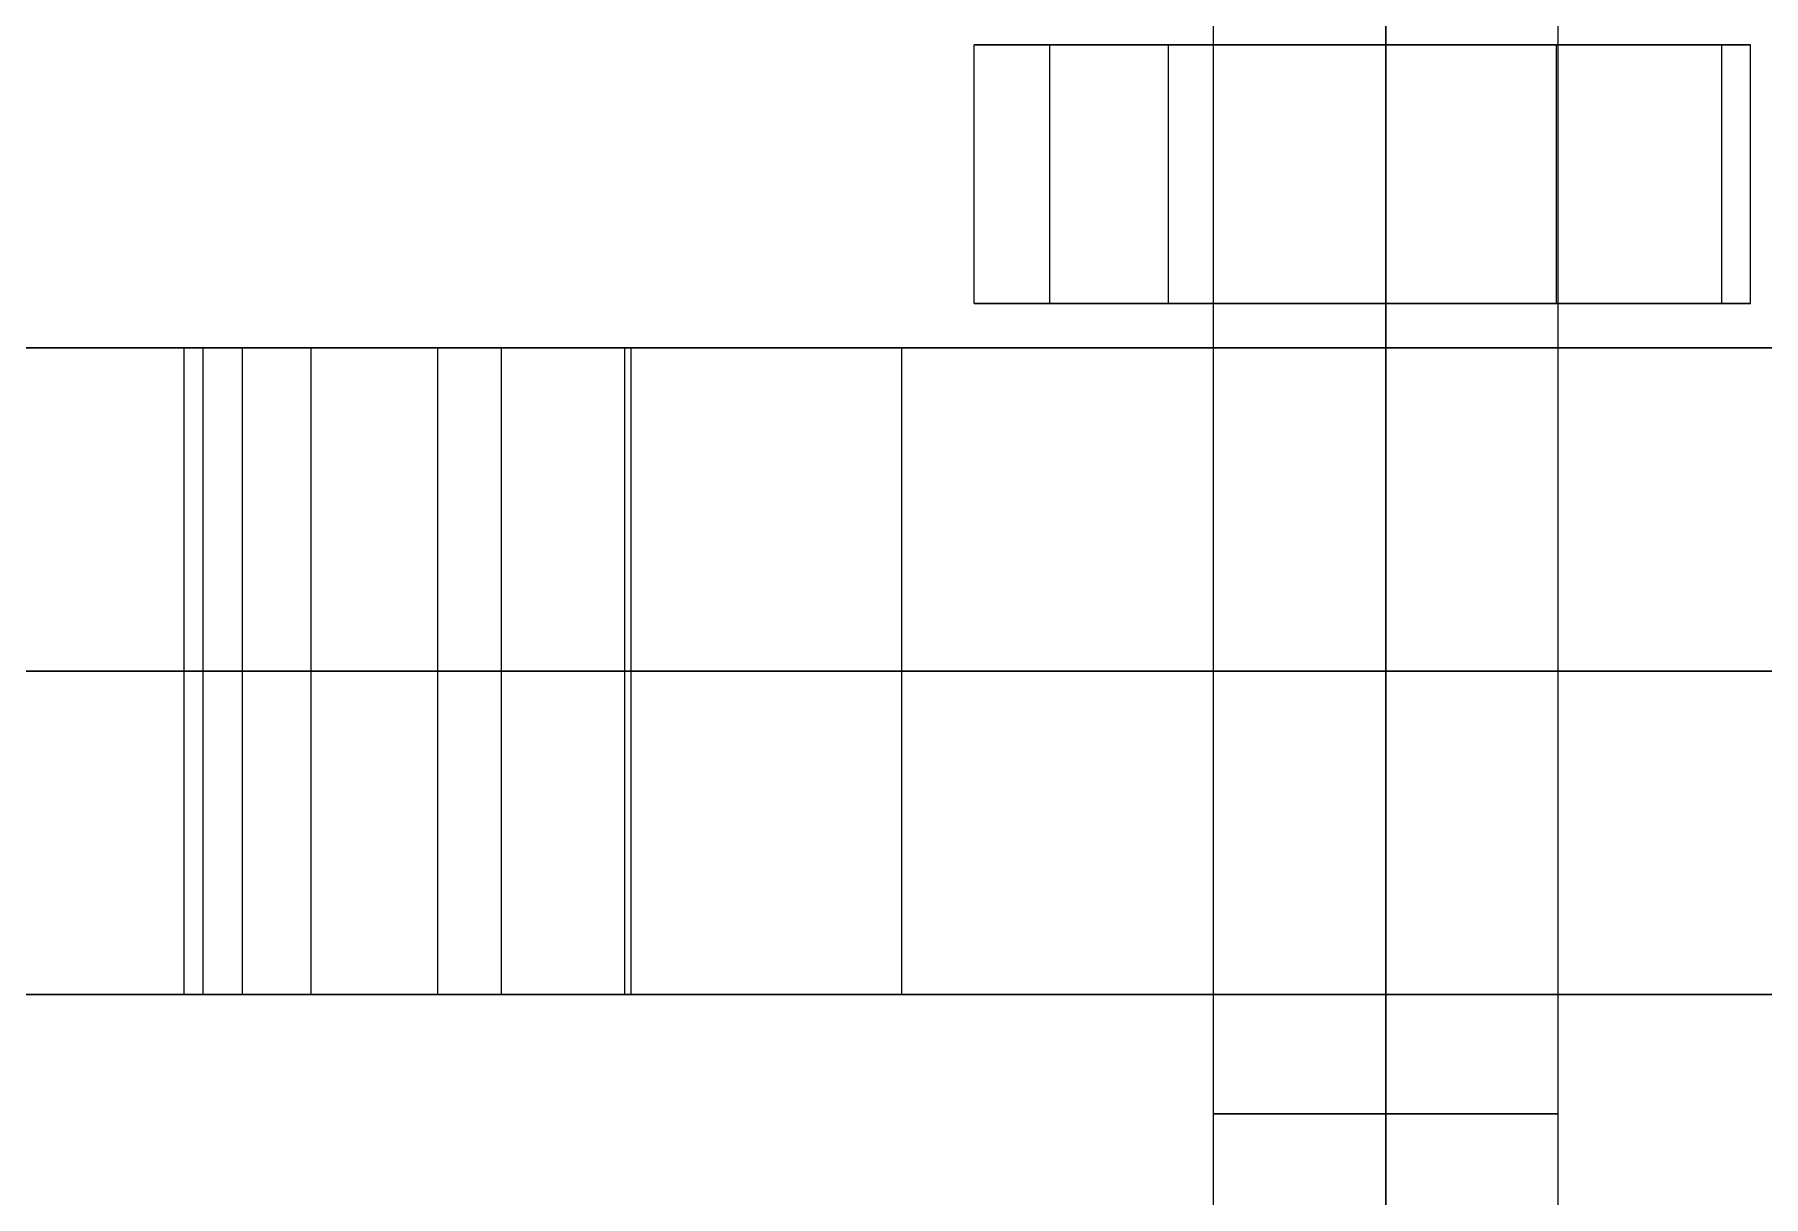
# Model space of a CAD drawing. Header units: millimetres. Extents: x -170 to 170, y -1654 to 210.
# Drawn here: x -31.34 to 8.76, y -77.71 to -50.76 of the extents above; entities that cross this region are included whole.
import ezdxf

# ---------------------------------------------------------------- set-up
doc = ezdxf.new("R2010")
doc.units = ezdxf.units.MM
doc.header["$MEASUREMENT"] = 0
doc.layers.add('V1', color=7, linetype='Continuous', true_color=0x000000)

msp = doc.modelspace()

# ---------------------------------------------------------------- linework, layer by layer
at = {"layer": 'V1'}
for p, q in [((0, -13.028, -15), (0, -173.028, -15)), ((-153, -58.028, 25), (153, -58.028, 25)), ((-73.058, -58.028, 241.483), (73.058, -58.028, 241.483)), ((0, -58.028), (0, -58.028, 50)), ((0, -58.028, 482.967), (0, -58.028, 462.967)), ((0, -58.028, 427.967), (0, -58.028, 387.457)), ((0, -58.028, 379.457), (0, -58.028, 364)), ((0, -58.028, 329), (0, -58.028, 259)), ((0, -58.028, 251), (0, -58.028, 181)), ((0, -58.028, 146), (0, -58.028, 130.543)), ((0, -58.028, 122.543), (0, -58.028)), ((-4, -75.796, 255), (4, -75.796, 255)), ((0, -75.796, 259), (0, -75.796, 251))]:
    msp.add_line(p, q, dxfattribs=at)
for points in [[(-4, -75.796, 255), (-4, -1.783, 255), (-4, 72.23, 255)], [(0, -75.796, 251), (0, -1.783, 251), (0, 72.23, 251)], [(0, -75.796, 259), (0, -1.783, 259), (0, 72.23, 259)], [(4, -75.796, 255), (4, -1.783, 255), (4, 72.23, 255)], [(-4, -88, 383.457), (-4, -48.5, 383.457), (-4, -9, 383.457)], [(-4, -88, 126.543), (-4, -48.5, 126.543), (-4, -9, 126.543)], [(0, -82.948, 379.457), (0, -45.974, 379.457), (0, -9, 379.457)], [(0, -82.948, 387.457), (0, -45.974, 387.457), (0, -9, 387.457)], [(0, -82.948, 130.543), (0, -45.974, 130.543), (0, -9, 130.543)], [(0, -82.948, 122.543), (0, -45.974, 122.543), (0, -9, 122.543)], [(4, -88, 383.457), (4, -48.5, 383.457), (4, -9, 383.457)], [(4, -88, 126.543), (4, -48.5, 126.543), (4, -9, 126.543)], [(0, -13.028), (0, -93.028), (0, -173.028)], [(0, -43.028), (0, -50.528), (0, -58.028)], [(0, -43.028, 50), (0, -50.528, 50), (0, -58.028, 50)], [(-9.543, -57, 255), (-9.543, -54, 255), (-9.543, -51, 255)], [(-5.043, -51, 247.206), (-7.293, -51, 251.103), (-9.543, -51, 255)], [(-9.543, -51, 255), (-7.293, -51, 258.897), (-5.043, -51, 262.794)], [(-7.794, -57, 378.957), (-7.794, -54, 378.957), (-7.794, -51, 378.957)], [(0, -51, 374.457), (-3.897, -51, 376.707), (-7.794, -51, 378.957)], [(-7.794, -57, 387.957), (-7.794, -54, 387.957), (-7.794, -51, 387.957)], [(-7.794, -51, 378.957), (-7.794, -51, 383.457), (-7.794, -51, 387.957)], [(-7.794, -51, 387.957), (-3.897, -51, 390.207), (0, -51, 392.457)], [(-7.794, -57, 122.043), (-7.794, -54, 122.043), (-7.794, -51, 122.043)], [(0, -51, 117.543), (-3.897, -51, 119.793), (-7.794, -51, 122.043)], [(-7.794, -57, 131.043), (-7.794, -54, 131.043), (-7.794, -51, 131.043)], [(-7.794, -51, 122.043), (-7.794, -51, 126.543), (-7.794, -51, 131.043)], [(-7.794, -51, 131.043), (-3.897, -51, 133.293), (0, -51, 135.543)], [(-5.043, -57, 247.206), (-5.043, -54, 247.206), (-5.043, -51, 247.206)], [(3.957, -51, 247.206), (-0.543, -51, 247.206), (-5.043, -51, 247.206)], [(-5.043, -57, 262.794), (-5.043, -54, 262.794), (-5.043, -51, 262.794)], [(-5.043, -51, 262.794), (-0.543, -51, 262.794), (3.957, -51, 262.794)], [(0, -51, 392.457), (3.897, -51, 390.207), (7.794, -51, 387.957)], [(0, -57, 392.457), (0, -54, 392.457), (0, -51, 392.457)], [(0, -57, 374.457), (0, -54, 374.457), (0, -51, 374.457)], [(7.794, -51, 378.957), (3.897, -51, 376.707), (0, -51, 374.457)], [(0, -57, 117.543), (0, -54, 117.543), (0, -51, 117.543)], [(0, -57, 135.543), (0, -54, 135.543), (0, -51, 135.543)], [(0, -51, 135.543), (3.897, -51, 133.293), (7.794, -51, 131.043)], [(7.794, -51, 122.043), (3.897, -51, 119.793), (0, -51, 117.543)], [(3.957, -57, 247.206), (3.957, -54, 247.206), (3.957, -51, 247.206)], [(8.457, -51, 255), (6.207, -51, 251.103), (3.957, -51, 247.206)], [(3.957, -57, 262.794), (3.957, -54, 262.794), (3.957, -51, 262.794)], [(3.957, -51, 262.794), (6.207, -51, 258.897), (8.457, -51, 255)], [(7.794, -57, 387.957), (7.794, -54, 387.957), (7.794, -51, 387.957)], [(7.794, -57, 378.957), (7.794, -54, 378.957), (7.794, -51, 378.957)], [(7.794, -51, 387.957), (7.794, -51, 383.457), (7.794, -51, 378.957)], [(7.794, -57, 131.043), (7.794, -54, 131.043), (7.794, -51, 131.043)], [(7.794, -57, 122.043), (7.794, -54, 122.043), (7.794, -51, 122.043)], [(7.794, -51, 131.043), (7.794, -51, 126.543), (7.794, -51, 122.043)], [(8.457, -57, 255), (8.457, -54, 255), (8.457, -51, 255)], [(-5.043, -57, 247.206), (-7.293, -57, 251.103), (-9.543, -57, 255)], [(-9.543, -57, 255), (-7.293, -57, 258.897), (-5.043, -57, 262.794)], [(0, -57, 374.457), (-3.897, -57, 376.707), (-7.794, -57, 378.957)], [(-7.794, -57, 378.957), (-7.794, -57, 383.457), (-7.794, -57, 387.957)], [(-7.794, -57, 387.957), (-3.897, -57, 390.207), (0, -57, 392.457)], [(0, -57, 117.543), (-3.897, -57, 119.793), (-7.794, -57, 122.043)], [(-7.794, -57, 122.043), (-7.794, -57, 126.543), (-7.794, -57, 131.043)], [(-7.794, -57, 131.043), (-3.897, -57, 133.293), (0, -57, 135.543)], [(3.957, -57, 247.206), (-0.543, -57, 247.206), (-5.043, -57, 247.206)], [(-5.043, -57, 262.794), (-0.543, -57, 262.794), (3.957, -57, 262.794)], [(0, -57, 392.457), (3.897, -57, 390.207), (7.794, -57, 387.957)], [(7.794, -57, 378.957), (3.897, -57, 376.707), (0, -57, 374.457)], [(0, -57, 135.543), (3.897, -57, 133.293), (7.794, -57, 131.043)], [(7.794, -57, 122.043), (3.897, -57, 119.793), (0, -57, 117.543)], [(8.457, -57, 255), (6.207, -57, 251.103), (3.957, -57, 247.206)], [(3.957, -57, 262.794), (6.207, -57, 258.897), (8.457, -57, 255)], [(7.794, -57, 387.957), (7.794, -57, 383.457), (7.794, -57, 378.957)], [(7.794, -57, 131.043), (7.794, -57, 126.543), (7.794, -57, 122.043)], [(-153, -58.028), (0, -58.028), (153, -58.028)], [(153, -58.028, 50), (0, -58.028, 50), (-153, -58.028, 50)], [(153, -58.028), (0, -58.028), (-153, -58.028)], [(-27.866, -73.028, 161.595), (-27.866, -65.528, 161.595), (-27.866, -58.028, 161.595)], [(-21.982, -58.028, 175.799), (-24.924, -58.028, 168.697), (-27.866, -58.028, 161.595)], [(-27.866, -73.028, 348.405), (-27.866, -65.528, 348.405), (-27.866, -58.028, 348.405)], [(-27.866, -58.028, 348.405), (-24.924, -58.028, 341.303), (-21.982, -58.028, 334.201)], [(-27.429, -73.028, 153.023), (-27.429, -65.528, 153.023), (-27.429, -58.028, 153.023)], [(-27.429, -73.028, 356.977), (-27.429, -65.528, 356.977), (-27.429, -58.028, 356.977)], [(-26.517, -73.028, 471.983), (-26.517, -65.528, 471.983), (-26.517, -58.028, 471.983)], [(-24.924, -73.028, 168.697), (-24.924, -65.528, 168.697), (-24.924, -58.028, 168.697)], [(-24.924, -73.028, 341.303), (-24.924, -65.528, 341.303), (-24.924, -58.028, 341.303)], [(-21.982, -73.028, 175.799), (-21.982, -65.528, 175.799), (-21.982, -58.028, 175.799)], [(-21.982, -73.028, 334.201), (-21.982, -65.528, 334.201), (-21.982, -58.028, 334.201)], [(-20.508, -73.028, 147.947), (-20.508, -65.528, 147.947), (-20.508, -58.028, 147.947)], [(-20.508, -73.028, 362.053), (-20.508, -65.528, 362.053), (-20.508, -58.028, 362.053)], [(-17.65, -73.028, 180.685), (-17.65, -65.528, 180.685), (-17.65, -58.028, 180.685)], [(-17.65, -73.028, 329.315), (-17.65, -65.528, 329.315), (-17.65, -58.028, 329.315)], [(-17.5, -73.028, 445.467), (-17.5, -65.528, 445.467), (-17.5, -58.028, 445.467)], [(-11.226, -73.028, 181.857), (-11.226, -65.528, 181.857), (-11.226, -58.028, 181.857)], [(-11.226, -73.028, 328.143), (-11.226, -65.528, 328.143), (-11.226, -58.028, 328.143)], [(-4, -73.028, 126.543), (-4, -65.528, 126.543), (-4, -58.028, 126.543)], [(-4, -73.028, 255), (-4, -65.528, 255), (-4, -58.028, 255)], [(-4, -73.028, 383.457), (-4, -65.528, 383.457), (-4, -58.028, 383.457)], [(0, -73.028, 482.967), (0, -65.528, 482.967), (0, -58.028, 482.967)], [(0, -73.028, 427.967), (0, -65.528, 427.967), (0, -58.028, 427.967)], [(0, -73.028, 462.967), (0, -65.528, 462.967), (0, -58.028, 462.967)], [(0, -73.028), (0, -65.528), (0, -58.028)], [(0, -73.028, 181), (0, -65.528, 181), (0, -58.028, 181)], [(0, -73.028, 329), (0, -65.528, 329), (0, -58.028, 329)], [(0, -73.028, 259), (0, -65.528, 259), (0, -58.028, 259)], [(0, -73.028, 251), (0, -65.528, 251), (0, -58.028, 251)], [(0, -73.028, 122.543), (0, -65.528, 122.543), (0, -58.028, 122.543)], [(0, -73.028, 130.543), (0, -65.528, 130.543), (0, -58.028, 130.543)], [(0, -73.028, 387.457), (0, -65.528, 387.457), (0, -58.028, 387.457)], [(0, -73.028, 379.457), (0, -65.528, 379.457), (0, -58.028, 379.457)], [(4, -73.028, 255), (4, -65.528, 255), (4, -58.028, 255)], [(4, -73.028, 383.457), (4, -65.528, 383.457), (4, -58.028, 383.457)], [(4, -73.028, 126.543), (4, -65.528, 126.543), (4, -58.028, 126.543)], [(153, -65.528), (0, -65.528), (-153, -65.528)], [(-21.982, -65.528, 175.799), (-24.924, -65.528, 168.697), (-27.866, -65.528, 161.595)], [(-27.866, -65.528, 348.405), (-24.924, -65.528, 341.303), (-21.982, -65.528, 334.201)], [(75.577, -73.028), (0, -73.028), (-75.577, -73.028)], [(-73.058, -73.028, 241.483), (0, -73.028, 241.483), (73.058, -73.028, 241.483)], [(-21.982, -73.028, 175.799), (-24.924, -73.028, 168.697), (-27.866, -73.028, 161.595)], [(-27.866, -73.028, 348.405), (-24.924, -73.028, 341.303), (-21.982, -73.028, 334.201)], [(0, -73.028, 482.967), (0, -73.028, 472.967), (0, -73.028, 462.967)], [(0, -73.028, 427.967), (0, -73.028, 407.712), (0, -73.028, 387.457)], [(0, -73.028, 379.457), (0, -73.028, 371.729), (0, -73.028, 364)], [(0, -73.028, 329), (0, -73.028, 294), (0, -73.028, 259)], [(0, -73.028, 251), (0, -73.028, 216), (0, -73.028, 181)], [(0, -73.028, 146), (0, -73.028, 138.271), (0, -73.028, 130.543)], [(0, -73.028, 122.543), (0, -73.028, 61.271), (0, -73.028)]]:
    msp.add_open_spline(points, degree=2, dxfattribs=at)
for points, weights in [([(-37.5, -58.028, 445.467), (-37.5, -58.028, 482.967), (0, -58.028, 482.967)], [1, 0.707106781187, 1]), ([(-11.226, -58.028, 181.857), (-18.98, -58.028, 183.047), (-21.982, -58.028, 175.799)], [0.999999751393, 0.786795778518, 0.999999751393]), ([(-21.982, -58.028, 334.201), (-18.98, -58.028, 326.953), (-11.226, -58.028, 328.143)], [1.0000001008, 0.7867960026, 1.00000020246]), ([(11.226, -58.028, 181.857), (0, -58.028, 180.133), (-11.226, -58.028, 181.857)], [0.999999751393, 0.98842530952, 0.999999751393]), ([(-11.226, -58.028, 328.143), (0, -58.028, 329.867), (11.226, -58.028, 328.143)], [1.00000020246, 0.988425755371, 1.00000020246]), ([(0, -58.028, 482.967), (77.007, -58.028, 482.967), (138.24, -58.028, 436.269)], [1, 0.947405821803, 1]), ([(0, -58.028, 427.967), (58.428, -58.028, 427.967), (104.888, -58.028, 392.535)], [1, 0.947405821803, 1]), ([(126.112, -58.028, 420.366), (70.251, -58.028, 462.967), (0, -58.028, 462.967)], [1, 0.947405821801, 1]), ([(-37.5, -65.528, 445.467), (-37.5, -65.528, 482.967), (0, -65.528, 482.967)], [1, 0.707106781187, 1]), ([(-11.226, -65.528, 181.857), (-18.98, -65.528, 183.047), (-21.982, -65.528, 175.799)], [0.999999751393, 0.786795778518, 0.999999751393]), ([(-21.982, -65.528, 334.201), (-18.98, -65.528, 326.953), (-11.226, -65.528, 328.143)], [1.0000001008, 0.7867960026, 1.00000020246]), ([(11.226, -65.528, 181.857), (0, -65.528, 180.133), (-11.226, -65.528, 181.857)], [0.999999751393, 0.98842530952, 0.999999751393]), ([(-11.226, -65.528, 328.143), (0, -65.528, 329.867), (11.226, -65.528, 328.143)], [1.00000020246, 0.988425755371, 1.00000020246]), ([(0, -65.528, 482.967), (77.007, -65.528, 482.967), (138.24, -65.528, 436.269)], [1, 0.947405821803, 1]), ([(0, -65.528, 427.967), (58.428, -65.528, 427.967), (104.888, -65.528, 392.535)], [1, 0.947405821803, 1]), ([(126.112, -65.528, 420.366), (70.251, -65.528, 462.967), (0, -65.528, 462.967)], [1, 0.947405821801, 1]), ([(-37.5, -73.028, 445.467), (-37.5, -73.028, 482.967), (0, -73.028, 482.967)], [1, 0.707106781187, 1]), ([(-11.226, -73.028, 181.857), (-18.98, -73.028, 183.047), (-21.982, -73.028, 175.799)], [0.999999751393, 0.786795778518, 0.999999751393]), ([(-21.982, -73.028, 334.201), (-18.98, -73.028, 326.953), (-11.226, -73.028, 328.143)], [1.0000001008, 0.7867960026, 1.00000020246]), ([(11.226, -73.028, 181.857), (0, -73.028, 180.133), (-11.226, -73.028, 181.857)], [0.999999751393, 0.98842530952, 0.999999751393]), ([(-11.226, -73.028, 328.143), (0, -73.028, 329.867), (11.226, -73.028, 328.143)], [1.00000020246, 0.988425755371, 1.00000020246]), ([(0, -73.028, 482.967), (77.007, -73.028, 482.967), (138.24, -73.028, 436.269)], [1, 0.947405821803, 1]), ([(0, -73.028, 427.967), (58.428, -73.028, 427.967), (104.888, -73.028, 392.535)], [1, 0.947405821803, 1]), ([(126.112, -73.028, 420.366), (70.251, -73.028, 462.967), (0, -73.028, 462.967)], [1, 0.947405821801, 1])]:
    msp.add_rational_spline(points, weights, degree=2, dxfattribs=at)
for points, weights, knots in [([(-27.866, -58.028, 161.595), (-29.684, -58.028, 157.205), (-27.429, -58.028, 153.023), (-25.175, -58.028, 148.841), (-20.508, -58.028, 147.947), (0, -58.028, 144.018), (20.508, -58.028, 147.947), (25.175, -58.028, 148.841), (27.429, -58.028, 153.023), (29.684, -58.028, 157.205), (27.866, -58.028, 161.595)], [1, 0.903232105356, 1, 0.903232151499, 0.999999907715, 0.982140112101, 0.999999899199, 0.90323201431, 0.999999899199, 0.903232037381, 0.999999853056], [116.270298, 116.270298, 116.270298, 125.141383, 125.141383, 134.012464, 134.012464, 175.275226, 175.275226, 184.14631, 184.14631, 193.017392, 193.017392, 193.017392]), ([(27.866, -58.028, 348.405), (29.684, -58.028, 352.795), (27.429, -58.028, 356.977), (25.175, -58.028, 361.159), (20.508, -58.028, 362.053), (0, -58.028, 365.982), (-20.508, -58.028, 362.053), (-25.175, -58.028, 361.159), (-27.429, -58.028, 356.977), (-29.684, -58.028, 352.795), (-27.866, -58.028, 348.405)], [1, 0.903232105356, 1, 0.903232105356, 1, 0.982140211102, 1.00000000852, 0.903232242546, 1.0000001008, 0.903232196403, 1.0000001008], [618.182508, 618.182508, 618.182508, 627.05359, 627.05359, 635.924673, 635.924673, 677.187436, 677.187436, 686.058516, 686.058516, 694.929601, 694.929601, 694.929601]), ([(0, -58.028, 462.967), (-17.5, -58.028, 462.967), (-17.5, -58.028, 445.467), (-17.5, -58.028, 427.967), (0, -58.028, 427.967)], [1, 0.707106781216, 1, 0.707106781216, 1], [45.917985, 45.917985, 45.917985, 73.406921, 73.406921, 100.895856, 100.895856, 100.895856]), ([(4, -58.028, 255), (4, -58.028, 259), (0, -58.028, 259), (-4, -58.028, 259), (-4, -58.028, 255), (-4, -58.028, 251), (0, -58.028, 251), (4, -58.028, 251), (4, -58.028, 255)], [1, 0.707106781187, 1, 0.707106781187, 1, 0.707106781187, 1, 0.707106851018, 0.999999860338], [1439.328415, 1439.328415, 1439.328415, 1445.6116, 1445.6116, 1451.894786, 1451.894786, 1458.177972, 1458.177972, 1464.461156, 1464.461156, 1464.461156]), ([(-4, -58.028, 126.543), (-4, -58.028, 122.543), (0, -58.028, 122.543), (4, -58.028, 122.543), (4, -58.028, 126.543), (4, -58.028, 130.543), (0, -58.028, 130.543), (-4, -58.028, 130.543), (-4, -58.028, 126.543)], [1, 0.707106781187, 1, 0.707106781187, 1, 0.707106781187, 1, 0.707106781187, 1], [1640.390344, 1640.390344, 1640.390344, 1646.67353, 1646.67353, 1652.956715, 1652.956715, 1659.2399, 1659.2399, 1665.523086, 1665.523086, 1665.523086]), ([(4, -58.028, 383.457), (4, -58.028, 387.457), (0, -58.028, 387.457), (-4, -58.028, 387.457), (-4, -58.028, 383.457), (-4, -58.028, 379.457), (0, -58.028, 379.457), (4, -58.028, 379.457), (4, -58.028, 383.457)], [1, 0.707106781187, 1, 0.707106781187, 1, 0.707106781187, 1, 0.707106851018, 0.999999860338], [1841.452274, 1841.452274, 1841.452274, 1847.73546, 1847.73546, 1854.018646, 1854.018646, 1860.301831, 1860.301831, 1866.585016, 1866.585016, 1866.585016]), ([(-27.866, -65.528, 161.595), (-29.684, -65.528, 157.205), (-27.429, -65.528, 153.023), (-25.175, -65.528, 148.841), (-20.508, -65.528, 147.947), (0, -65.528, 144.018), (20.508, -65.528, 147.947), (25.175, -65.528, 148.841), (27.429, -65.528, 153.023), (29.684, -65.528, 157.205), (27.866, -65.528, 161.595)], [1, 0.903232105356, 1, 0.903232151499, 0.999999907715, 0.982140112101, 0.999999899199, 0.90323201431, 0.999999899199, 0.903232037381, 0.999999853056], [116.270298, 116.270298, 116.270298, 125.141383, 125.141383, 134.012464, 134.012464, 175.275226, 175.275226, 184.14631, 184.14631, 193.017392, 193.017392, 193.017392]), ([(27.866, -65.528, 348.405), (29.684, -65.528, 352.795), (27.429, -65.528, 356.977), (25.175, -65.528, 361.159), (20.508, -65.528, 362.053), (0, -65.528, 365.982), (-20.508, -65.528, 362.053), (-25.175, -65.528, 361.159), (-27.429, -65.528, 356.977), (-29.684, -65.528, 352.795), (-27.866, -65.528, 348.405)], [1, 0.903232105356, 1, 0.903232105356, 1, 0.982140211102, 1.00000000852, 0.903232242546, 1.0000001008, 0.903232196403, 1.0000001008], [618.182508, 618.182508, 618.182508, 627.05359, 627.05359, 635.924673, 635.924673, 677.187436, 677.187436, 686.058516, 686.058516, 694.929601, 694.929601, 694.929601]), ([(0, -65.528, 462.967), (-17.5, -65.528, 462.967), (-17.5, -65.528, 445.467), (-17.5, -65.528, 427.967), (0, -65.528, 427.967)], [1, 0.707106781216, 1, 0.707106781216, 1], [45.917985, 45.917985, 45.917985, 73.406921, 73.406921, 100.895856, 100.895856, 100.895856]), ([(4, -65.528, 255), (4, -65.528, 259), (0, -65.528, 259), (-4, -65.528, 259), (-4, -65.528, 255), (-4, -65.528, 251), (0, -65.528, 251), (4, -65.528, 251), (4, -65.528, 255)], [1, 0.707106781187, 1, 0.707106781187, 1, 0.707106781187, 1, 0.707106851018, 0.999999860338], [1439.328415, 1439.328415, 1439.328415, 1445.6116, 1445.6116, 1451.894786, 1451.894786, 1458.177972, 1458.177972, 1464.461156, 1464.461156, 1464.461156]), ([(-4, -65.528, 126.543), (-4, -65.528, 122.543), (0, -65.528, 122.543), (4, -65.528, 122.543), (4, -65.528, 126.543), (4, -65.528, 130.543), (0, -65.528, 130.543), (-4, -65.528, 130.543), (-4, -65.528, 126.543)], [1, 0.707106781187, 1, 0.707106781187, 1, 0.707106781187, 1, 0.707106781187, 1], [1640.390344, 1640.390344, 1640.390344, 1646.67353, 1646.67353, 1652.956715, 1652.956715, 1659.2399, 1659.2399, 1665.523086, 1665.523086, 1665.523086]), ([(4, -65.528, 383.457), (4, -65.528, 387.457), (0, -65.528, 387.457), (-4, -65.528, 387.457), (-4, -65.528, 383.457), (-4, -65.528, 379.457), (0, -65.528, 379.457), (4, -65.528, 379.457), (4, -65.528, 383.457)], [1, 0.707106781187, 1, 0.707106781187, 1, 0.707106781187, 1, 0.707106851018, 0.999999860338], [1841.452274, 1841.452274, 1841.452274, 1847.73546, 1847.73546, 1854.018646, 1854.018646, 1860.301831, 1860.301831, 1866.585016, 1866.585016, 1866.585016]), ([(-27.866, -73.028, 161.595), (-29.684, -73.028, 157.205), (-27.429, -73.028, 153.023), (-25.175, -73.028, 148.841), (-20.508, -73.028, 147.947), (0, -73.028, 144.018), (20.508, -73.028, 147.947), (25.175, -73.028, 148.841), (27.429, -73.028, 153.023), (29.684, -73.028, 157.205), (27.866, -73.028, 161.595)], [1, 0.903232105356, 1, 0.903232151499, 0.999999907715, 0.982140112101, 0.999999899199, 0.90323201431, 0.999999899199, 0.903232037381, 0.999999853056], [116.270298, 116.270298, 116.270298, 125.141383, 125.141383, 134.012464, 134.012464, 175.275226, 175.275226, 184.14631, 184.14631, 193.017392, 193.017392, 193.017392]), ([(27.866, -73.028, 348.405), (29.684, -73.028, 352.795), (27.429, -73.028, 356.977), (25.175, -73.028, 361.159), (20.508, -73.028, 362.053), (0, -73.028, 365.982), (-20.508, -73.028, 362.053), (-25.175, -73.028, 361.159), (-27.429, -73.028, 356.977), (-29.684, -73.028, 352.795), (-27.866, -73.028, 348.405)], [1, 0.903232105356, 1, 0.903232105356, 1, 0.982140211102, 1.00000000852, 0.903232242546, 1.0000001008, 0.903232196403, 1.0000001008], [618.182508, 618.182508, 618.182508, 627.05359, 627.05359, 635.924673, 635.924673, 677.187436, 677.187436, 686.058516, 686.058516, 694.929601, 694.929601, 694.929601]), ([(0, -73.028, 462.967), (-17.5, -73.028, 462.967), (-17.5, -73.028, 445.467), (-17.5, -73.028, 427.967), (0, -73.028, 427.967)], [1, 0.707106781216, 1, 0.707106781216, 1], [45.917985, 45.917985, 45.917985, 73.406921, 73.406921, 100.895856, 100.895856, 100.895856]), ([(4, -73.028, 255), (4, -73.028, 259), (0, -73.028, 259), (-4, -73.028, 259), (-4, -73.028, 255), (-4, -73.028, 251), (0, -73.028, 251), (4, -73.028, 251), (4, -73.028, 255)], [1, 0.707106781187, 1, 0.707106781187, 1, 0.707106781187, 1, 0.707106851018, 0.999999860338], [1439.328415, 1439.328415, 1439.328415, 1445.6116, 1445.6116, 1451.894786, 1451.894786, 1458.177972, 1458.177972, 1464.461156, 1464.461156, 1464.461156]), ([(-4, -73.028, 126.543), (-4, -73.028, 122.543), (0, -73.028, 122.543), (4, -73.028, 122.543), (4, -73.028, 126.543), (4, -73.028, 130.543), (0, -73.028, 130.543), (-4, -73.028, 130.543), (-4, -73.028, 126.543)], [1, 0.707106781187, 1, 0.707106781187, 1, 0.707106781187, 1, 0.707106781187, 1], [1640.390344, 1640.390344, 1640.390344, 1646.67353, 1646.67353, 1652.956715, 1652.956715, 1659.2399, 1659.2399, 1665.523086, 1665.523086, 1665.523086]), ([(4, -73.028, 383.457), (4, -73.028, 387.457), (0, -73.028, 387.457), (-4, -73.028, 387.457), (-4, -73.028, 383.457), (-4, -73.028, 379.457), (0, -73.028, 379.457), (4, -73.028, 379.457), (4, -73.028, 383.457)], [1, 0.707106781187, 1, 0.707106781187, 1, 0.707106781187, 1, 0.707106851018, 0.999999860338], [1841.452274, 1841.452274, 1841.452274, 1847.73546, 1847.73546, 1854.018646, 1854.018646, 1860.301831, 1860.301831, 1866.585016, 1866.585016, 1866.585016]), ([(4, -75.796, 255), (4, -75.796, 251), (0, -75.796, 251), (-4, -75.796, 251), (-4, -75.796, 255), (-4, -75.796, 259), (0, -75.796, 259), (4, -75.796, 259), (4, -75.796, 255)], [1, 0.707106781187, 1, 0.707106781187, 1, 0.707106781187, 1, 0.707106781187, 1], [0, 0, 0, 6.283185, 6.283185, 12.566371, 12.566371, 18.849556, 18.849556, 25.132741, 25.132741, 25.132741])]:
    msp.add_rational_spline(points, weights, degree=2, knots=knots, dxfattribs=at)

doc.saveas('drawing.dxf')
